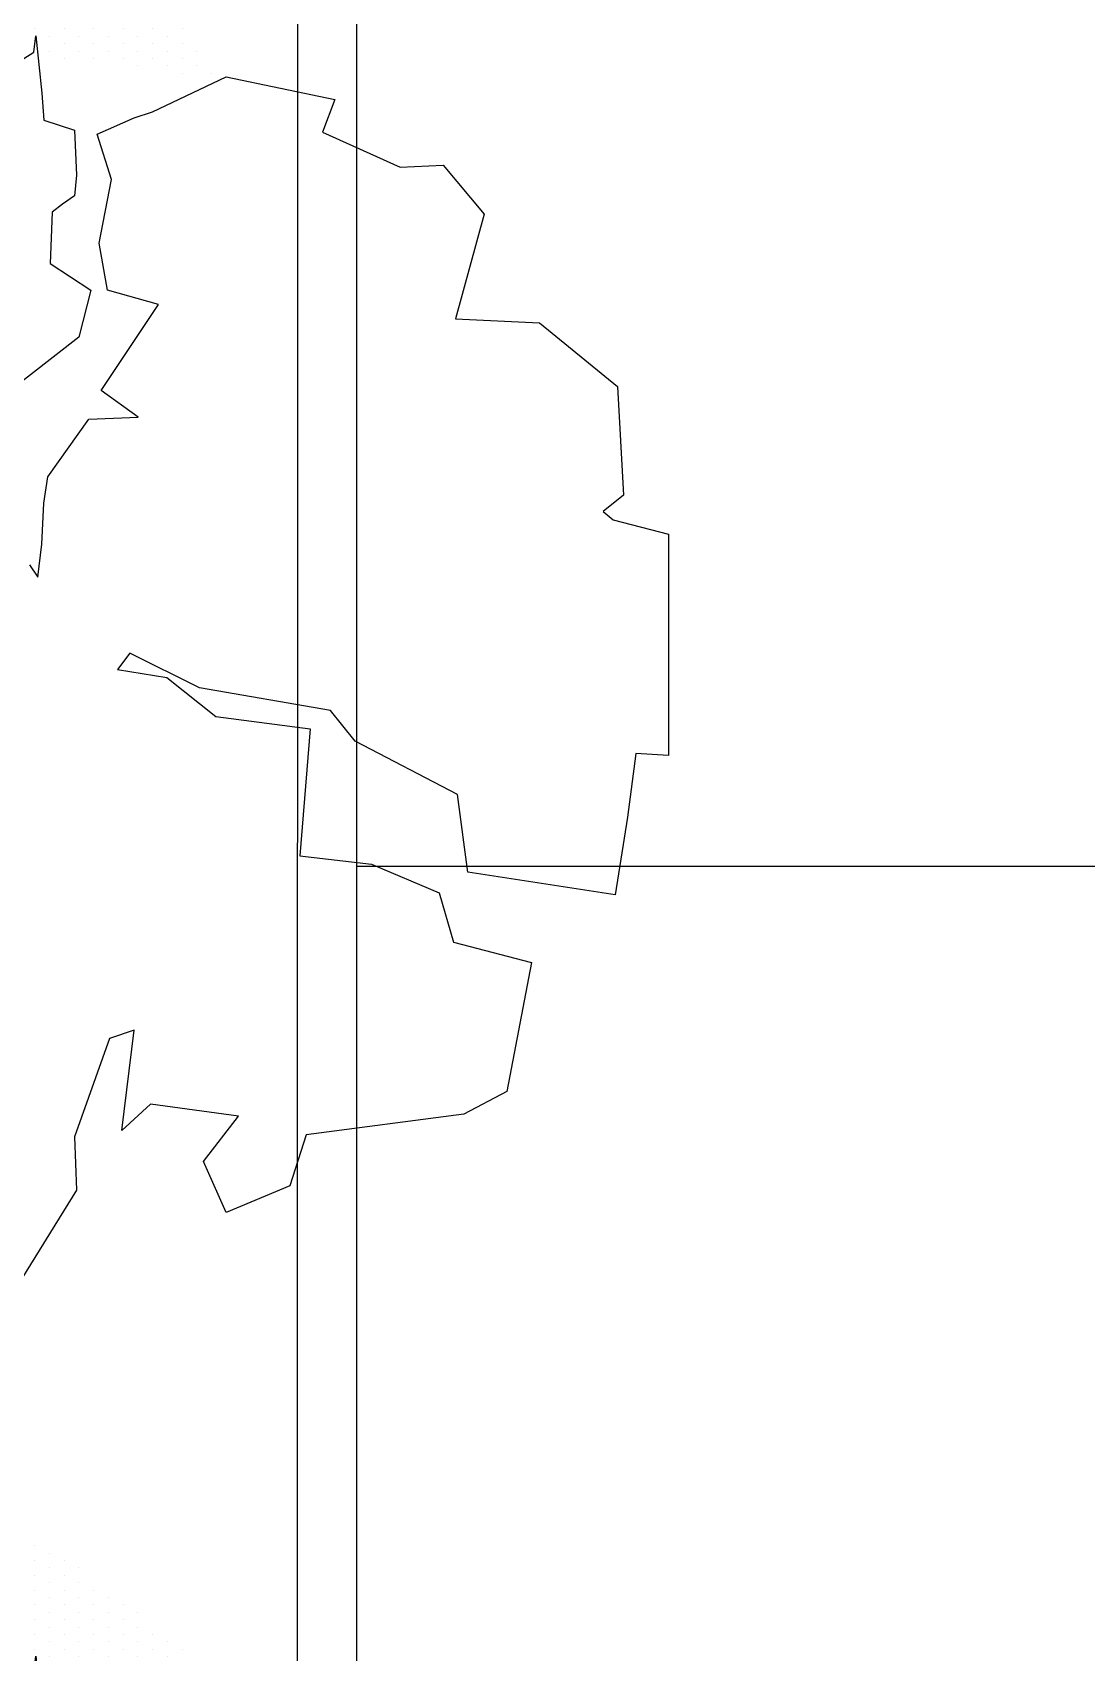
# Model space of a CAD drawing. Header units: metres. Extents: x -28 to 260, y 30 to 125.
# Drawn here: x 80.975 to 82.76, y 90.149 to 92.891 of the extents above; entities that cross this region are included whole.
import ezdxf

# ---------------------------------------------------------------- set-up
doc = ezdxf.new("R2010")
doc.units = ezdxf.units.M
doc.header["$LTSCALE"] = 0.01
doc.header["$MEASUREMENT"] = 0
doc.layers.add('0.1', color=2, linetype='Continuous')
doc.layers.add('0.18', color=1, linetype='Continuous')

# ---------------------------------------------------------------- blocks, each defined once
blk = doc.blocks.new('jard22')
at = {"layer": '0.1'}
for p, q in [((-0.4976, 0.1828), (-0.4976, 0.1828)), ((-0.5163, 0.1703), (-0.5163, 0.1703)), ((-0.5038, 0.1703), (-0.5038, 0.1703)), ((-0.5351, 0.1578), (-0.5351, 0.1578)), ((-0.5226, 0.1578), (-0.5226, 0.1578)), ((-0.5101, 0.1578), (-0.5101, 0.1578)), ((-0.4976, 0.1578), (-0.4976, 0.1578)), ((-0.5413, 0.1453), (-0.5413, 0.1453)), ((-0.5288, 0.1453), (-0.5288, 0.1453)), ((-0.5163, 0.1453), (-0.5163, 0.1453)), ((-0.5038, 0.1453), (-0.5038, 0.1453)), ((-0.5476, 0.1328), (-0.5476, 0.1328)), ((-0.5351, 0.1328), (-0.5351, 0.1328)), ((-0.5226, 0.1328), (-0.5226, 0.1328)), ((-0.5101, 0.1328), (-0.5101, 0.1328)), ((-0.5663, 0.1203), (-0.5663, 0.1203)), ((-0.5538, 0.1203), (-0.5538, 0.1203)), ((-0.5413, 0.1203), (-0.5413, 0.1203)), ((-0.5288, 0.1203), (-0.5288, 0.1203)), ((-0.5163, 0.1203), (-0.5163, 0.1203)), ((-0.5038, 0.1203), (-0.5038, 0.1203)), ((-0.5726, 0.1078), (-0.5726, 0.1078)), ((-0.5601, 0.1078), (-0.5601, 0.1078)), ((-0.5476, 0.1078), (-0.5476, 0.1078)), ((-0.5351, 0.1078), (-0.5351, 0.1078)), ((-0.5226, 0.1078), (-0.5226, 0.1078)), ((-0.5101, 0.1078), (-0.5101, 0.1078)), ((-0.5851, 0.0828), (-0.5851, 0.0828)), ((-0.5788, 0.0953), (-0.5788, 0.0953)), ((-0.5726, 0.0828), (-0.5726, 0.0828)), ((-0.5663, 0.0953), (-0.5663, 0.0953)), ((-0.5601, 0.0828), (-0.5601, 0.0828)), ((-0.5538, 0.0953), (-0.5538, 0.0953)), ((-0.5476, 0.0828), (-0.5476, 0.0828)), ((-0.5413, 0.0953), (-0.5413, 0.0953)), ((-0.5351, 0.0828), (-0.5351, 0.0828)), ((-0.5288, 0.0953), (-0.5288, 0.0953)), ((-0.5226, 0.0828), (-0.5226, 0.0828)), ((-0.5163, 0.0953), (-0.5163, 0.0953)), ((-0.5101, 0.0828), (-0.5101, 0.0828)), ((-0.6038, 0.0703), (-0.6038, 0.0703)), ((-0.5913, 0.0703), (-0.5913, 0.0703)), ((-0.5788, 0.0703), (-0.5788, 0.0703)), ((-0.5663, 0.0703), (-0.5663, 0.0703)), ((-0.5538, 0.0703), (-0.5538, 0.0703)), ((-0.5413, 0.0703), (-0.5413, 0.0703)), ((-0.5288, 0.0703), (-0.5288, 0.0703)), ((-0.5163, 0.0703), (-0.5163, 0.0703)), ((-0.6101, 0.0578), (-0.6101, 0.0578)), ((-0.5976, 0.0578), (-0.5976, 0.0578)), ((-0.5851, 0.0578), (-0.5851, 0.0578)), ((-0.5726, 0.0578), (-0.5726, 0.0578)), ((-0.5601, 0.0578), (-0.5601, 0.0578)), ((-0.5476, 0.0578), (-0.5476, 0.0578)), ((-0.5351, 0.0578), (-0.5351, 0.0578)), ((-0.5226, 0.0578), (-0.5226, 0.0578)), ((-0.5101, 0.0578), (-0.5101, 0.0578)), ((-0.6163, 0.0453), (-0.6163, 0.0453)), ((-0.6038, 0.0453), (-0.6038, 0.0453)), ((-0.5913, 0.0453), (-0.5913, 0.0453)), ((-0.5788, 0.0453), (-0.5788, 0.0453)), ((-0.5663, 0.0453), (-0.5663, 0.0453)), ((-0.5538, 0.0453), (-0.5538, 0.0453)), ((-0.5413, 0.0453), (-0.5413, 0.0453)), ((-0.5288, 0.0453), (-0.5288, 0.0453)), ((-0.5163, 0.0453), (-0.5163, 0.0453)), ((-0.6226, 0.0328), (-0.6226, 0.0328)), ((-0.6101, 0.0328), (-0.6101, 0.0328)), ((-0.5976, 0.0328), (-0.5976, 0.0328)), ((-0.5851, 0.0328), (-0.5851, 0.0328)), ((-0.5726, 0.0328), (-0.5726, 0.0328)), ((-0.5601, 0.0328), (-0.5601, 0.0328)), ((-0.5476, 0.0328), (-0.5476, 0.0328)), ((-0.5351, 0.0328), (-0.5351, 0.0328)), ((-0.5226, 0.0328), (-0.5226, 0.0328))]:
    blk.add_line(p, q, dxfattribs=at)
at = {"layer": '0.18'}
for points in [[(-0.4927, -0.0043), (-0.5153, 0.0321), (-0.5292, 0.0338), (-0.4806, 0.039), (-0.458, 0.0408), (-0.4494, 0.0668), (-0.4112, 0.0685), (-0.3938, 0.0668), (-0.3869, 0.0564), (-0.38, 0.0477), (-0.3366, 0.046), (-0.314, 0.0806), (-0.2741, 0.0702), (-0.2255, 0.0078)], [(-0.0815, 0.0286), (-0.0711, 0.0356), (-0.0989, 0.039), (-0.1336, 0.0408), (-0.1561, 0.0442), (-0.2047, 0.0789), (-0.2065, 0.1205), (-0.229, 0.0893), (-0.3019, 0.1379), (-0.314, 0.0945), (-0.3539, 0.0876), (-0.4077, 0.098), (-0.4459, 0.0858), (-0.4598, 0.1171), (-0.465, 0.1327), (-0.4945, 0.1951), (-0.4754, 0.287), (-0.4476, 0.2766), (-0.4181, 0.3425), (-0.4199, 0.3789), (-0.3782, 0.4136), (-0.2897, 0.3893), (-0.2863, 0.4604), (-0.2325, 0.5263), (-0.1405, 0.5315), (-0.1267, 0.5142), (-0.1197, 0.5229), (-0.1076, 0.5697), (0.0798, 0.5697), (0.0781, 0.5419), (0.1319, 0.535), (0.1978, 0.5246), (0.1787, 0.3997), (0.1128, 0.3911), (0.0677, 0.3043), (0.0416, 0.2835), (0.0226, 0.1726), (-0.0069, 0.1136), (0.0069, 0.1032), (0.0139, 0.1448), (0.0468, 0.1864), (0.0573, 0.2662), (0.1648, 0.2575), (0.1718, 0.3182), (0.1961, 0.3754), (0.2377, 0.3876), (0.255, 0.4535), (0.3643, 0.4327), (0.3834, 0.3963), (0.4008, 0.2627), (0.4441, 0.2489), (0.4667, 0.1951), (0.4233, 0.176), (0.3852, 0.2055), (0.3748, 0.1309), (0.3973, 0.1067), (0.3123, 0.1171), (0.3192, 0.0962), (0.4025, 0.0668), (0.4476, 0.0685), (0.5344, 0.0147)]]:
    blk.add_lwpolyline(points, dxfattribs=at)

msp = doc.modelspace()

# ---------------------------------------------------------------- linework, layer by layer
at = {"layer": '0.1'}
for p, q in [((81.4238, 94.0791), (81.4226, 71.6296)), ((81.5237, 91.4796), (86.5237, 91.4796))]:
    msp.add_line(p, q, dxfattribs=at)
at = {"layer": '0.18'}
msp.add_line((81.5239, 94.4291), (81.5226, 71.4796), dxfattribs=at)

# ---------------------------------------------------------------- block references
at = {"layer": '0.1', "xscale": 2, "yscale": 2, "zscale": 2, "rotation": 269.9999999958798}
for p in [(80.9129, 91.8268), (80.9129, 89.0844)]:
    msp.add_blockref('jard22', p, dxfattribs=at)

doc.saveas('drawing.dxf')
